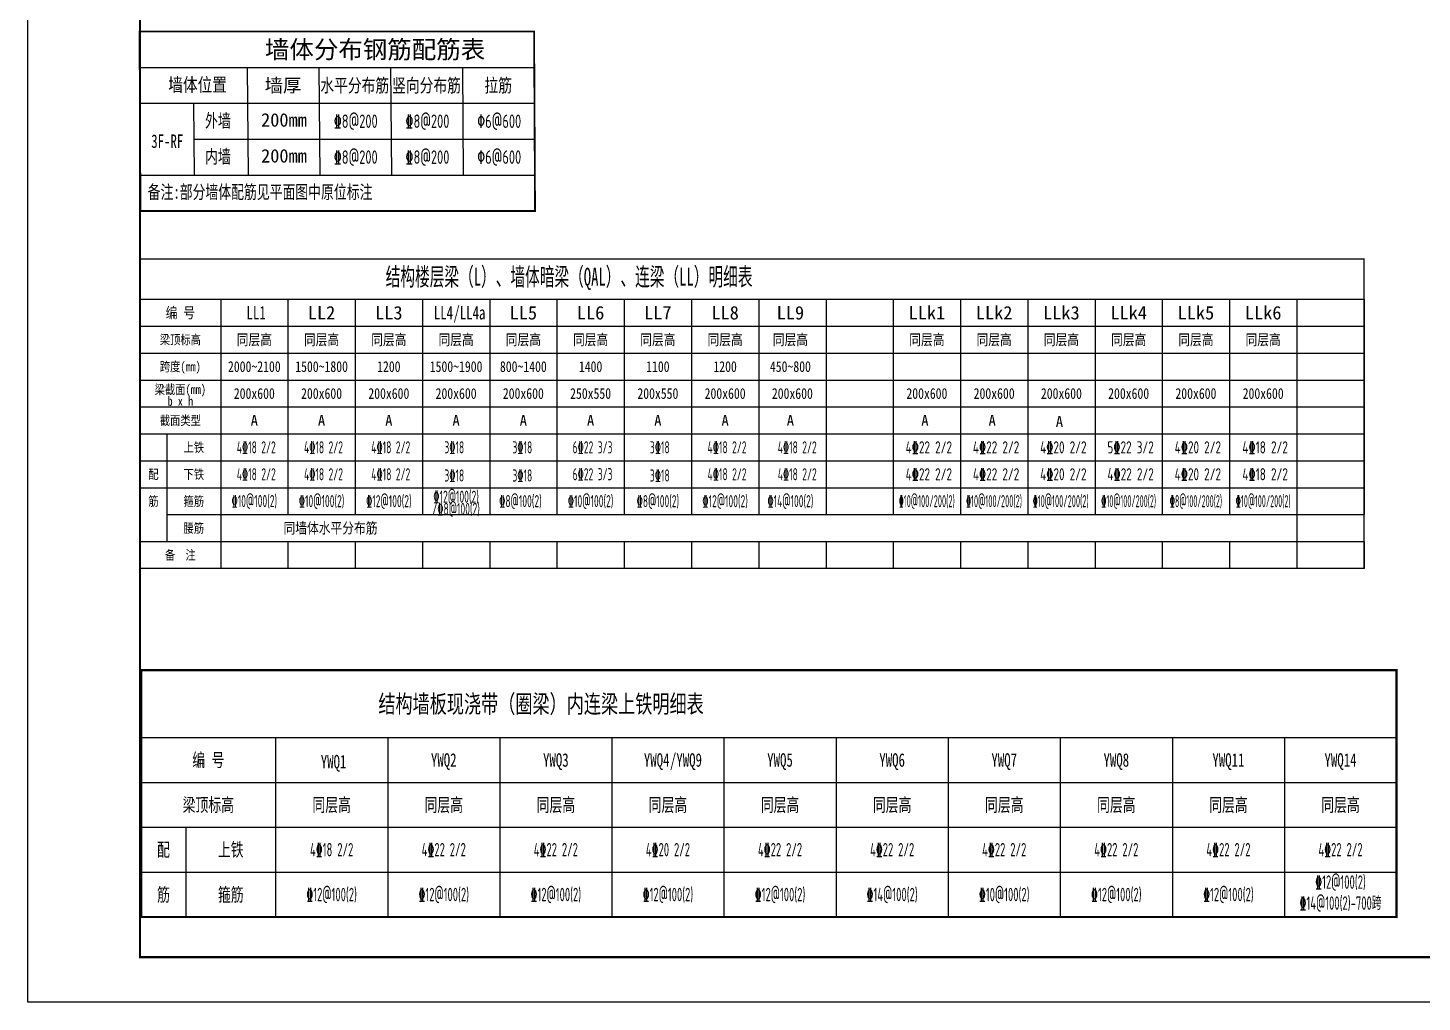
# Model space of a CAD drawing. Extents: x -3200781797 to -8106663, y 494714 to 1244925.
# Drawn here: x -8190763 to -8159668, y 976378 to 998095 of the extents above; entities that cross this region are included whole.
import ezdxf
from ezdxf.enums import TextEntityAlignment as Align

# ---------------------------------------------------------------- set-up
doc = ezdxf.new("R2010")
doc.units = 0
doc.header["$LTSCALE"] = 1000
doc.header["$MEASUREMENT"] = 0
for name, color, linetype in [('3#4#5#$0$BORDER', 7, 'Continuous'), ('3#4#5#模板$0$BORDER', 7, 'Continuous'), ('S-ANNO-TABS', 4, 'Continuous'), ('S-ANNO-TABT', 7, 'Continuous'), ('S-PC-FQ-WYQ', 4, 'Continuous'), ('S-WALL-COLU-HATC', 16, 'Continuous')]:
    doc.layers.add(name, color=color, linetype=linetype)
doc.layers.add('设备条件', color=5, linetype='Continuous', lineweight=30)
doc.styles.add('-楷体_GB2312-1.0', font='', dxfattribs={"width": 0.7})
doc.styles.add('TSSD_Norm', font='Tssdeng.shx', dxfattribs={"bigfont": 'hztxt.shx'})
doc.styles.add('宋体', font='', dxfattribs={"width": 0.8})
doc.styles.add('楷体', font='', dxfattribs={"width": 0.6})
doc.styles.get('-楷体_GB2312-1.0').set_extended_font_data('KaiTi_GB2312')
doc.styles.get('宋体').set_extended_font_data('SimSun')
doc.styles.get('楷体').set_extended_font_data('KaiTi_GB2312')

# ---------------------------------------------------------------- blocks, each defined once
blk = doc.blocks.new('A$C7cd9d368')
at = {"layer": 'S-ANNO-TABS'}
for p, q in [((25, 4025), (28025, 4025)), ((3025, 4025), (3025, 25)), ((5525, 4025), (5525, 25)), ((8025, 4025), (8025, 25)), ((10525, 4025), (10525, 25)), ((10525, 4025), (10525, 25)), ((13025, 4025), (13025, 25)), ((15525, 4025), (15525, 25)), ((18025, 4025), (18025, 25)), ((20525, 4025), (20525, 25)), ((23025, 4025), (23025, 25)), ((25525, 4025), (25525, 25)), ((28025, 4025), (28025, 25)), ((28025, 4025), (28025, 25)), ((25, 3025), (28025, 3025)), ((25, 3025), (28025, 3025)), ((25, 3025), (28025, 3025)), ((25, 2025), (28025, 2025)), ((1025, 2025), (1025, 25)), ((25, 1025), (28025, 1025))]:
    blk.add_line(p, q, dxfattribs=at)
at = {"layer": 'S-ANNO-TABS', "const_width": 50}
blk.add_lwpolyline([(25, 5525), (28025, 5525), (28025, 25), (25, 25)], close=True, dxfattribs=at)
at = {"layer": 'S-ANNO-TABT'}
for s, height, style, width, p in [('结构墙板现浇带（圈梁）内连梁上铁明细表', 400, '楷体', 0.7, (8945, 4775)), ('编 号', 300, '楷体', 0.7, (1525, 3525)), ('YWQ1', 300, '楷体', 0.7, (4318, 3488)), ('YWQ2', 300, '楷体', 0.7, (6775, 3525)), ('YWQ3', 300, '楷体', 0.7, (9275, 3525)), ('YWQ4', 300, '楷体', 0.7, (11524, 3525)), ('/YWQ9', 300, '楷体', 0.7, (12177, 3525)), ('YWQ5', 300, '楷体', 0.7, (14275, 3525)), ('YWQ6', 300, '楷体', 0.7, (16775, 3525)), ('YWQ7', 300, '楷体', 0.7, (19275, 3525)), ('YWQ8', 300, '楷体', 0.7, (21775, 3525)), ('YWQ11', 300, '楷体', 0.7, (24275, 3525)), ('YWQ14', 300, '楷体', 0.7, (26775, 3525)), ('梁顶标高', 300, '楷体', 0.7, (1525, 2525)), ('同层高', 300, '楷体', 0.7, (4275, 2525)), ('同层高', 300, '楷体', 0.7, (6775, 2525)), ('同层高', 300, '楷体', 0.7, (9275, 2525)), ('同层高', 300, '楷体', 0.7, (11775, 2525)), ('同层高', 300, '楷体', 0.7, (14275, 2525)), ('同层高', 300, '楷体', 0.7, (16775, 2525)), ('同层高', 300, '楷体', 0.7, (19275, 2525)), ('同层高', 300, '楷体', 0.7, (21775, 2525)), ('同层高', 300, '楷体', 0.7, (24275, 2525)), ('同层高', 300, '楷体', 0.7, (26775, 2525)), ('配', 300, '楷体', 0.7, (525, 1526)), ('上铁', 300, '楷体', 0.7, (2025, 1526)), ('4%%13218 2/2', 300, 'TSSD_Norm', 0.6, (4275, 1526)), ('4%%13222 2/2', 300, 'TSSD_Norm', 0.6, (6775, 1526)), ('4%%13222 2/2', 300, 'TSSD_Norm', 0.6, (9275, 1526)), ('4%%13220 2/2', 300, 'TSSD_Norm', 0.6, (11775, 1526)), ('4%%13222 2/2', 300, 'TSSD_Norm', 0.6, (14275, 1526)), ('4%%13222 2/2', 300, 'TSSD_Norm', 0.6, (16775, 1526)), ('4%%13222 2/2', 300, 'TSSD_Norm', 0.6, (19275, 1526)), ('4%%13222 2/2', 300, 'TSSD_Norm', 0.6, (21775, 1526)), ('4%%13222 2/2', 300, 'TSSD_Norm', 0.6, (24275, 1526)), ('4%%13222 2/2', 300, 'TSSD_Norm', 0.6, (26775, 1526)), ('%%13212@100(2)', 300, 'TSSD_Norm', 0.6, (26775, 803)), ('筋', 300, '楷体', 0.7, (525, 525)), ('箍筋', 300, '楷体', 0.7, (2025, 525)), ('%%13212@100(2)', 300, 'TSSD_Norm', 0.6, (4275, 526)), ('%%13212@100(2)', 300, 'TSSD_Norm', 0.6, (6775, 526)), ('%%13212@100(2)', 300, 'TSSD_Norm', 0.6, (9275, 526)), ('%%13212@100(2)', 300, 'TSSD_Norm', 0.6, (11775, 526)), ('%%13212@100(2)', 300, 'TSSD_Norm', 0.6, (14275, 526)), ('%%13214@100(2)', 300, 'TSSD_Norm', 0.6, (16775, 526)), ('%%13210@100(2)', 300, 'TSSD_Norm', 0.6, (19275, 526)), ('%%13212@100(2)', 300, 'TSSD_Norm', 0.6, (21775, 526)), ('%%13212@100(2)', 300, 'TSSD_Norm', 0.6, (24275, 526)), ('%%13214@100(2)-700跨', 300, 'TSSD_Norm', 0.6, (26775, 335))]:
    blk.add_text(s, height=height, dxfattribs=dict(at, style=style, width=width)).set_placement(p, align=Align.MIDDLE_CENTER)
blk = doc.blocks.new('q-3f')
at = {"layer": 'S-ANNO-TABS'}
for p, q in [((191588, 142930), (191609, 139730)), ((193988, 142930), (194009, 140530)), ((195588, 142930), (195609, 140530)), ((197188, 142930), (197209, 140530)), ((198788, 142930), (198809, 140530)), ((198788, 142930), (198809, 140530)), ((191588, 142130), (191609, 139730)), ((192788, 142130), (192809, 140530))]:
    blk.add_line(p, q, dxfattribs=at)
at = {"layer": 'S-ANNO-TABS', "const_width": 40}
blk.add_lwpolyline([(200388, 143730), (191588, 143730), (191609, 139730), (200409, 139730)], close=True, dxfattribs=at)
at = {"layer": 'S-ANNO-TABS'}
for points in [[(191588, 142930), (200388, 142930)], [(191588, 142130), (200388, 142130)], [(191588, 142130), (200388, 142130)], [(191588, 142130), (193988, 142130)], [(191609, 142130), (200409, 142130)], [(191609, 142130), (200409, 142130)], [(191609, 142130), (200409, 142130)], [(191609, 142130), (194009, 142130)], [(193988, 142130), (200388, 142130)], [(194009, 142130), (200409, 142130)], [(195588, 142130), (198788, 142130)], [(195609, 142130), (198809, 142130)], [(192809, 141330), (194009, 141330)], [(194009, 141330), (200409, 141330)], [(195609, 141330), (198809, 141330)], [(191609, 140530), (200409, 140530)], [(191609, 140530), (200409, 140530)], [(192809, 139730), (194009, 139730)], [(194009, 139730), (200409, 139730)], [(195609, 139730), (198809, 139730)]]:
    blk.add_lwpolyline(points, dxfattribs=at)
at = {"layer": 'S-ANNO-TABT', "style": '-楷体_GB2312-1.0'}
for s, height, p in [('墙体分布钢筋配筋表', 400, (196841, 143330)), ('墙厚', 300, (194788, 142530)), ('200mm', 300, (194809, 141760)), ('200mm', 300, (194809, 140960))]:
    blk.add_text(s, height=height, dxfattribs=at).set_placement(p, align=Align.MIDDLE_CENTER)
for s, width, p in [('墙体位置', 0.8, (192883, 142544)), ('拉筋', 0.75, (199588, 142530)), ('水平分布筋', 0.75, (196388, 142530)), ('竖向分布筋', 0.75, (197988, 142530)), ('外墙', 0.7, (193336, 141744)), ('3F-RF', 0.7, (192206, 141286)), ('内墙', 0.7, (193336, 140944)), ('备注:部分墙体配筋见平面图中原位标注', 0.7, (194276, 140154))]:
    blk.add_text(s, height=300, dxfattribs=dict(at, width=width)).set_placement(p, align=Align.MIDDLE_CENTER)
at = {"layer": 'S-ANNO-TABT', "color": 7, "style": 'TSSD_Norm', "width": 0.7}
for s, p in [('%%1328@200', (196409, 141731)), ('%%1328@200', (198009, 141731)), ('%%1306@600', (199609, 141731)), ('%%1328@200', (196409, 140931)), ('%%1328@200', (198009, 140931)), ('%%1306@600', (199609, 140931))]:
    blk.add_text(s, height=300, dxfattribs=at).set_placement(p, align=Align.MIDDLE_CENTER)
blk = doc.blocks.new('rf-ll')
at = {"layer": 'S-ANNO-TABS'}
for p, q in [((-8188263, 992045), (-8160963, 992045)), ((-8186463, 992045), (-8186463, 986045)), ((-8184963, 992045), (-8184963, 987245)), ((-8183463, 992045), (-8183463, 987245)), ((-8181963, 992045), (-8181963, 987245)), ((-8181963, 992045), (-8181963, 987245)), ((-8180463, 992045), (-8180463, 987245)), ((-8178963, 992045), (-8178963, 987245)), ((-8177463, 992045), (-8177463, 987245)), ((-8175963, 992045), (-8175963, 987245)), ((-8174463, 992045), (-8174463, 987245)), ((-8172963, 992045), (-8172963, 987245)), ((-8171463, 992045), (-8171463, 987245)), ((-8169963, 992045), (-8169963, 987245)), ((-8168463, 992045), (-8168463, 987245)), ((-8166963, 992045), (-8166963, 987245)), ((-8165463, 992045), (-8165463, 987245)), ((-8163963, 992045), (-8163963, 987245)), ((-8162463, 992045), (-8162463, 986045)), ((-8160963, 992045), (-8160963, 987245)), ((-8188263, 991445), (-8160963, 991445)), ((-8188263, 991445), (-8160963, 991445)), ((-8188263, 990845), (-8160963, 990845)), ((-8188263, 990245), (-8160963, 990245)), ((-8188263, 989645), (-8160963, 989645)), ((-8188263, 989045), (-8160963, 989045)), ((-8187663, 989045), (-8187663, 986645)), ((-8188263, 988445), (-8160963, 988445)), ((-8188263, 987845), (-8160963, 987845)), ((-8187663, 987245), (-8160963, 987245)), ((-8188263, 986645), (-8160963, 986645)), ((-8184963, 986645), (-8184963, 986045)), ((-8183463, 986645), (-8183463, 986045)), ((-8181963, 986645), (-8181963, 986045)), ((-8181963, 986645), (-8181963, 986045)), ((-8180463, 986645), (-8180463, 986045)), ((-8178963, 986645), (-8178963, 986045)), ((-8177463, 986645), (-8177463, 986045)), ((-8175963, 986645), (-8175963, 986045)), ((-8174463, 986645), (-8174463, 986045)), ((-8172963, 986645), (-8172963, 986045)), ((-8171463, 986645), (-8171463, 986045)), ((-8169963, 986645), (-8169963, 986045)), ((-8168463, 986645), (-8168463, 986045)), ((-8166963, 986645), (-8166963, 986045)), ((-8165463, 986645), (-8165463, 986045)), ((-8163963, 986645), (-8163963, 986045)), ((-8160963, 986645), (-8160963, 986045))]:
    blk.add_line(p, q, dxfattribs=at)
at = {"layer": 'S-ANNO-TABS', "const_width": 30}
blk.add_lwpolyline([(-8188263, 992944), (-8160963, 992944), (-8160963, 986045), (-8188263, 986045)], close=True, dxfattribs=at)
at = {"layer": 'S-ANNO-TABT'}
for s, height, style, width, p in [('结构楼层梁（L）、墙体暗梁（QAL）、连梁（LL）明细表', 400, '楷体', 0.6, (-8178693, 992549)), ('编 号', 240, '宋体', 0.8, (-8187363, 991745)), ('LL1', 300, '宋体', 0.7, (-8185672, 991745)), ('LL4', 300, '宋体', 0.7, (-8181495, 991745)), ('/LL4a', 300, '宋体', 0.7, (-8180916, 991745)), ('梁顶标高', 210, '宋体', 0.8, (-8187363, 991145)), ('同层高', 240, '宋体', 0.8, (-8185713, 991145)), ('同层高', 240, '宋体', 0.8, (-8184213, 991145)), ('同层高', 240, '宋体', 0.8, (-8182713, 991145)), ('同层高', 240, '宋体', 0.8, (-8181213, 991145)), ('同层高', 240, '宋体', 0.8, (-8179713, 991145)), ('同层高', 240, '宋体', 0.8, (-8178213, 991145)), ('同层高', 240, '宋体', 0.8, (-8176713, 991145)), ('同层高', 240, '宋体', 0.8, (-8175213, 991145)), ('同层高', 240, '宋体', 0.8, (-8173757, 991145)), ('同层高', 240, '宋体', 0.8, (-8170713, 991145)), ('同层高', 240, '宋体', 0.8, (-8169213, 991145)), ('同层高', 240, '宋体', 0.8, (-8167713, 991145)), ('同层高', 240, '宋体', 0.8, (-8166213, 991145)), ('同层高', 240, '宋体', 0.8, (-8164713, 991145)), ('同层高', 240, '宋体', 0.8, (-8163213, 991145)), ('跨度(mm)', 210, '宋体', 0.8, (-8187363, 990545)), ('2000~2100', 240, '宋体', 0.8, (-8185713, 990545)), ('1500~1800', 240, '宋体', 0.8, (-8184213, 990545)), ('1200', 240, '宋体', 0.8, (-8182713, 990545)), ('1500~1900', 240, '宋体', 0.8, (-8181213, 990545)), ('800~1400', 240, '宋体', 0.8, (-8179713, 990545)), ('1400', 240, '宋体', 0.8, (-8178213, 990545)), ('1100', 240, '宋体', 0.8, (-8176713, 990545)), ('1200', 240, '宋体', 0.8, (-8175213, 990545)), ('450~800', 240, '宋体', 0.8, (-8173757, 990545)), ('梁截面(mm)', 210, '宋体', 0.8, (-8187363, 990035)), ('b x h', 210, '宋体', 0.8, (-8187363, 989775)), ('200x600', 240, '宋体', 0.8, (-8185713, 989945)), ('200x600', 240, '宋体', 0.8, (-8184213, 989945)), ('200x600', 240, '宋体', 0.8, (-8182713, 989945)), ('200x600', 240, '宋体', 0.8, (-8181213, 989945)), ('200x600', 240, '宋体', 0.8, (-8179713, 989945)), ('250x550', 240, '宋体', 0.8, (-8178213, 989945)), ('200x550', 240, '宋体', 0.8, (-8176713, 989945)), ('200x600', 240, '宋体', 0.8, (-8175213, 989945)), ('200x600', 240, '宋体', 0.8, (-8173713, 989945)), ('200x600', 240, '宋体', 0.8, (-8170713, 989945)), ('200x600', 240, '宋体', 0.8, (-8169213, 989945)), ('200x600', 240, '宋体', 0.8, (-8167713, 989945)), ('200x600', 240, '宋体', 0.8, (-8166213, 989945)), ('200x600', 240, '宋体', 0.8, (-8164713, 989945)), ('200x600', 240, '宋体', 0.8, (-8163213, 989945)), ('截面类型', 210, '宋体', 0.8, (-8187363, 989345)), ('上铁', 210, '宋体', 0.8, (-8187063, 988745)), ('4%%13218 2/2', 270, 'TSSD_Norm', 0.6, (-8185670, 988745)), ('4%%13218 2/2', 270, 'TSSD_Norm', 0.6, (-8184170, 988745)), ('4%%13218 2/2', 270, 'TSSD_Norm', 0.6, (-8182670, 988745)), ('3%%13218', 270, 'TSSD_Norm', 0.6, (-8181253, 988745)), ('3%%13218', 270, 'TSSD_Norm', 0.6, (-8179735, 988745)), ('6%%13222 3/3', 270, 'TSSD_Norm', 0.6, (-8178170, 988745)), ('3%%13218', 270, 'TSSD_Norm', 0.6, (-8176670, 988745)), ('4%%13218 2/2', 270, 'TSSD_Norm', 0.6, (-8175170, 988745)), ('4%%13218 2/2', 270, 'TSSD_Norm', 0.6, (-8173605, 988745)), ('4%%13222 2/2', 270, 'TSSD_Norm', 0.7, (-8170670, 988745)), ('4%%13222 2/2', 270, 'TSSD_Norm', 0.7, (-8169170, 988745)), ('4%%13220 2/2', 270, 'TSSD_Norm', 0.7, (-8167670, 988745)), ('5%%13222 3/2', 270, 'TSSD_Norm', 0.7, (-8166170, 988745)), ('4%%13220 2/2', 270, 'TSSD_Norm', 0.7, (-8164670, 988745)), ('4%%13218 2/2', 270, 'TSSD_Norm', 0.7, (-8163170, 988745)), ('配', 210, '宋体', 0.8, (-8187963, 988145)), ('下铁', 210, '宋体', 0.8, (-8187063, 988145)), ('4%%13218 2/2', 270, 'TSSD_Norm', 0.6, (-8185670, 988145)), ('4%%13218 2/2', 270, 'TSSD_Norm', 0.6, (-8184170, 988145)), ('4%%13218 2/2', 270, 'TSSD_Norm', 0.6, (-8182670, 988145)), ('3%%13218', 270, 'TSSD_Norm', 0.6, (-8181253, 988117)), ('3%%13218', 270, 'TSSD_Norm', 0.6, (-8179735, 988117)), ('6%%13222 3/3', 270, 'TSSD_Norm', 0.6, (-8178170, 988145)), ('3%%13218', 270, 'TSSD_Norm', 0.6, (-8176670, 988117)), ('4%%13218 2/2', 270, 'TSSD_Norm', 0.6, (-8175170, 988145)), ('4%%13218 2/2', 270, 'TSSD_Norm', 0.6, (-8173605, 988145)), ('4%%13222 2/2', 270, 'TSSD_Norm', 0.7, (-8170670, 988145)), ('4%%13222 2/2', 270, 'TSSD_Norm', 0.7, (-8169170, 988145)), ('4%%13220 2/2', 270, 'TSSD_Norm', 0.7, (-8167670, 988145)), ('4%%13222 2/2', 270, 'TSSD_Norm', 0.7, (-8166170, 988145)), ('4%%13220 2/2', 270, 'TSSD_Norm', 0.7, (-8164670, 988145)), ('4%%13218 2/2', 270, 'TSSD_Norm', 0.7, (-8163170, 988145)), ('筋', 210, '宋体', 0.8, (-8187963, 987545)), ('箍筋', 210, '宋体', 0.8, (-8187063, 987545)), ('%%13210@100(2)', 270, 'TSSD_Norm', 0.6, (-8185713, 987547)), ('%%13210@100(2)', 270, 'TSSD_Norm', 0.6, (-8184213, 987545)), ('%%13212@100(2)', 270, 'TSSD_Norm', 0.6, (-8182713, 987545)), ('%%13212@100(2)', 270, 'TSSD_Norm', 0.6, (-8181213, 987645)), ('%%1328@100(2)', 270, 'TSSD_Norm', 0.6, (-8179778, 987545)), ('%%13210@100(2)', 270, 'TSSD_Norm', 0.6, (-8178213, 987545)), ('%%1328@100(2)', 270, 'TSSD_Norm', 0.6, (-8176713, 987545)), ('%%13212@100(2)', 270, 'TSSD_Norm', 0.6, (-8175213, 987545)), ('%%13214@100(2)', 270, 'TSSD_Norm', 0.6, (-8173757, 987545)), ('%%13210@100/200(2)', 270, 'TSSD_Norm', 0.45, (-8170713, 987545)), ('%%13210@100/200(2)', 270, 'TSSD_Norm', 0.45, (-8169213, 987545)), ('%%13210@100/200(2)', 270, 'TSSD_Norm', 0.45, (-8167726, 987545)), ('%%13210@100/200(2)', 270, 'TSSD_Norm', 0.5, (-8166213, 987545)), ('%%1328@100/200(2)', 270, 'TSSD_Norm', 0.5, (-8164713, 987545)), ('%%13210@100/200(2)', 270, 'TSSD_Norm', 0.5, (-8163213, 987545)), ('/%%1328@100(2)', 270, 'TSSD_Norm', 0.6, (-8181213, 987371)), ('腰筋', 210, '宋体', 0.8, (-8187063, 986945)), ('同墙体水平分布筋', 240, '宋体', 0.8, (-8184014, 986945)), ('备  注', 210, '宋体', 0.8, (-8187363, 986345))]:
    blk.add_text(s, height=height, dxfattribs=dict(at, style=style, width=width)).set_placement(p, align=Align.MIDDLE_CENTER)
at = {"layer": 'S-ANNO-TABT', "style": '宋体'}
for s, height, p in [('LL2', 300, (-8184213, 991745)), ('LL3', 300, (-8182713, 991745)), ('LL5', 300, (-8179713, 991745)), ('LL6', 300, (-8178213, 991745)), ('LL7', 300, (-8176713, 991745)), ('LL8', 300, (-8175213, 991745)), ('LL9', 300, (-8173757, 991745)), ('LLk1', 300, (-8170713, 991745)), ('LLk2', 300, (-8169213, 991745)), ('LLk3', 300, (-8167713, 991745)), ('LLk4', 300, (-8166213, 991745)), ('LLk5', 300, (-8164713, 991745)), ('LLk6', 300, (-8163213, 991745)), ('A', 240, (-8185713, 989345)), ('A', 240, (-8184213, 989345)), ('A', 240, (-8182713, 989345)), ('A', 240, (-8181213, 989345)), ('A', 240, (-8179713, 989345)), ('A', 240, (-8178213, 989345)), ('A', 240, (-8176713, 989345)), ('A', 240, (-8175213, 989345)), ('A', 240, (-8173757, 989345)), ('A', 240, (-8170757, 989345)), ('A', 240, (-8169257, 989345)), ('A', 240, (-8167757, 989321))]:
    blk.add_text(s, height=height, dxfattribs=at).set_placement(p, align=Align.MIDDLE_CENTER)

msp = doc.modelspace()

# ---------------------------------------------------------------- linework, layer by layer
at = {"layer": '3#4#5#$0$BORDER'}
msp.add_lwpolyline([(-8190763.2, 976377.5), (-8190763.2, 1035777.5), (-8106663.2, 1035777.5), (-8106663.2, 976377.5)], close=True, dxfattribs=at)
at = {"layer": '3#4#5#$0$BORDER', "const_width": 50}
msp.add_lwpolyline([(-8188263.2, 977377.5), (-8188263.2, 1034777.5), (-8107663.2, 1034777.5), (-8107663.2, 977377.5)], close=True, dxfattribs=at)
at = {"layer": '3#4#5#模板$0$BORDER'}
msp.add_lwpolyline([(-8190763.2, 976377.5), (-8190763.2, 1035777.5), (-8106663.2, 1035777.5), (-8106663.2, 976377.5)], close=True, dxfattribs=at)
at = {"layer": '3#4#5#模板$0$BORDER', "const_width": 50}
msp.add_lwpolyline([(-8188263.2, 977377.5), (-8188263.2, 1034777.5), (-8107663.2, 1034777.5), (-8107663.2, 977377.5)], close=True, dxfattribs=at)

# ---------------------------------------------------------------- block references
at = {"layer": 'S-PC-FQ-WYQ'}
msp.add_blockref('q-3f', (-8379861.2, 854283.5), dxfattribs=at)
at = {"layer": 'S-WALL-COLU-HATC'}
msp.add_blockref('A$C7cd9d368', (-8188263.2, 978249.9), dxfattribs=at)
at = {"layer": '设备条件'}
msp.add_blockref('rf-ll', (0, 0), dxfattribs=at)

doc.saveas('drawing.dxf')
